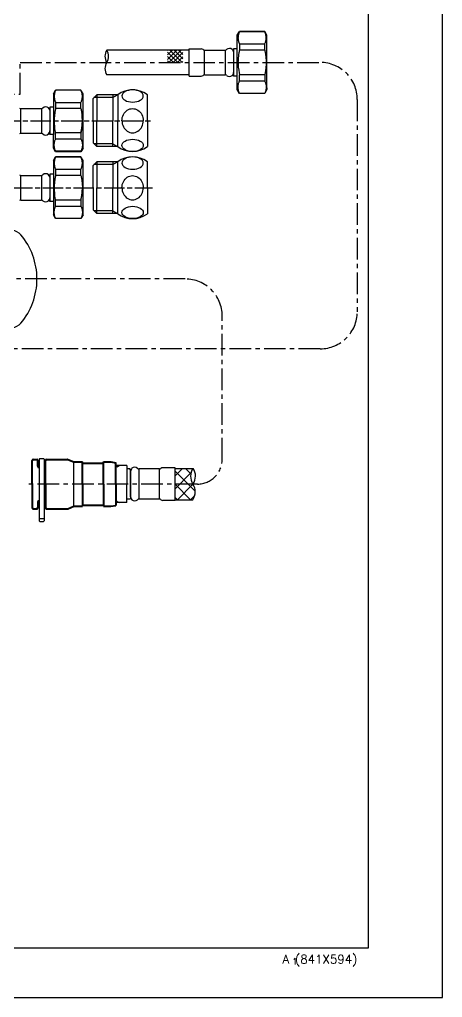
# Model space of a CAD drawing. Extents: x 26988 to 27829, y -7342 to -6748.
# Drawn here: x 27658.3 to 27829.4, y -7342.2 to -6946.5 of the extents above; entities that cross this region are included whole.
import ezdxf

# ---------------------------------------------------------------- set-up
doc = ezdxf.new("R2010")
doc.units = 0
doc.header["$LTSCALE"] = 7
doc.header["$MEASUREMENT"] = 0
doc.linetypes.add('CENTER', pattern=[2, 1.25, -0.25, 0.25, -0.25])
doc.linetypes.add('CHAIN', pattern=[0.3543, 0.2362, -0.0295, 0.0591, -0.0295])
doc.layers.get('0').update_dxf_attribs({"color": 2, "linetype": 'CONTINUOUS'})
for name, color, linetype in [('CL', 1, 'CENTER'), ('D', 2, 'CONTINUOUS'), ('DWG', 7, 'CONTINUOUS'), ('HT', 3, 'CONTINUOUS'), ('TXT', 4, 'CONTINUOUS')]:
    doc.layers.add(name, color=color, linetype=linetype)
doc.styles.add('GHS', font='romans', dxfattribs={"bigfont": 'ghs'})

# ---------------------------------------------------------------- blocks, each defined once
blk = doc.blocks.new('BORDER')
for p, q in [((1, 0), (1, 1)), ((0, 0), (1, 0))]:
    blk.add_line(p, q)
blk = doc.blocks.new('A$C202E245C')
at = {"layer": 'DWG'}
for p, q in [((-6.11, 13.31), (-9.61, 13.31)), ((-9.61, -7.69), (-9.61, 13.31)), ((-6.93, -7.69), (-6.93, 13.31)), ((-6.11, 13.31), (2.98, 13.31)), ((-4.5, 6.31), (-0.2, 6.31)), ((-4.5, 6.31), (-4.5, -0.69)), ((-2.32, 6.31), (-2.32, -0.69)), ((-0.5, 6.31), (-0.5, -0.69)), ((-0.2, 6.31), (-0.2, -0.69)), ((5.08, 6.31), (14.37, 6.31)), ((-4.5, -0.69), (-0.2, -0.69)), ((5.09, -0.69), (14.37, -0.69)), ((-6.11, -7.69), (-9.61, -7.69)), ((-6.11, -7.69), (2.98, -7.69))]:
    blk.add_line(p, q, dxfattribs=at)
for centre, radius, start, end in [((-6.11, 7.05), 27.77, 90, 130.1295), ((-6.11, 7.05), 27.77, 49.8705, 90), ((-20.78, 24.45), 5, 130.1295, 175.6221), ((8.56, 24.45), 5, 4.3779, 49.8705), ((261.89, 2.81), 288.5, 175.6221, 184.3779), ((-274.11, 2.81), 288.5, 355.6221, 4.3779), ((2.98, 11.81), 1.5, 8.9805, 90), ((-53.99, 2.81), 59.18, 351.0275, 8.9805), ((2.98, -6.19), 1.5, 270, 351.0275), ((-20.78, -18.83), 5, 184.3779, 229.8705), ((8.56, -18.83), 5, 310.1295, 355.6221), ((-6.11, -1.42), 27.77, 229.8705, 270), ((-6.11, -1.42), 27.77, 270, 310.1295)]:
    blk.add_arc(centre, radius, start, end, dxfattribs=at)

msp = doc.modelspace()

# ---------------------------------------------------------------- hatches: boundary and pattern name
at = {"layer": 'HT', "ltscale": 0.6}
h = msp.add_hatch(dxfattribs=at)
h.set_pattern_fill('ANSI37', color=256, scale=10, angle=90)
h.set_pattern_definition([(135, (23661.7191, -27188.7849), (-0.88388348, -0.88388348), []), (225, (23661.7191, -27188.7849), (0.88388348, -0.88388348), [])])
h.paths.add_polyline_path([(27718.15, -6963.85), (27718.15, -6958.85), (27724.41, -6958.85), (27724.41, -6963.85)])

# ---------------------------------------------------------------- linework, layer by layer
msp.add_line((27680.24, -7143.47), (27680.24, -7125.47))
at = {"layer": 'CL'}
for p, q in [((27658.62, -6976.75), (27658.62, -6963.85)), ((27658.62, -6963.85), (27779.96, -6963.85)), ((27367.47, -6976.75), (27658.62, -6976.75)), ((27794.96, -6978.85), (27794.96, -7064.72)), ((27779.96, -7079.72), (27588.82, -7079.72)), ((27730.3, -7134.47), (27661.44, -7134.47))]:
    msp.add_line(p, q, dxfattribs=at)
at = {"layer": 'CL', "linetype": 'CHAIN', "ltscale": 5}
for p, q in [((27588.28, -6987.41), (27712.03, -6987.41)), ((27593.28, -7014.56), (27712.03, -7014.56))]:
    msp.add_line(p, q, dxfattribs=at)
at = {"layer": 'CL', "linetype": 'CENTER'}
for p, q in [((27725.3, -7051.48), (27517.01, -7051.48)), ((27740.3, -7124.47), (27740.3, -7066.48))]:
    msp.add_line(p, q, dxfattribs=at)
at = {"layer": 'CL'}
for centre, start, end in [((27779.96, -6978.85), 0, 90), ((27779.96, -7064.72), 270, 0)]:
    msp.add_arc(centre, 15, start, end, dxfattribs=at)
at = {"layer": 'CL', "linetype": 'CENTER'}
for centre, radius, start, end in [((27725.3, -7066.48), 15, 0, 90), ((27730.3, -7124.47), 10, 270, 0)]:
    msp.add_arc(centre, radius, start, end, dxfattribs=at)
at = {"layer": 'D'}
for p, q in [((27733.17, -6968.85), (27733.17, -6958.85)), ((27741.53, -6958.85), (27741.53, -6968.85)), ((27696.03, -6978.06), (27688.4, -6978.06)), ((27696.03, -6978.06), (27697.98, -6976.93)), ((27658.8, -6992.51), (27658.8, -6982.51)), ((27667.16, -6982.51), (27667.16, -6992.51)), ((27696.03, -6996.76), (27688.4, -6996.76)), ((27696.03, -6996.76), (27697.98, -6997.89)), ((27696.03, -7005.21), (27697.98, -7004.08)), ((27696.03, -7005.21), (27688.4, -7005.21)), ((27658.8, -7019.56), (27658.8, -7009.56)), ((27667.16, -7009.56), (27667.16, -7019.56)), ((27696.03, -7023.91), (27688.4, -7023.91)), ((27696.03, -7023.91), (27697.98, -7025.04)), ((27697.74, -7127.47), (27697.24, -7127.47)), ((27706.61, -7128.37), (27706.61, -7140.57)), ((27714.96, -7140.57), (27714.96, -7128.37)), ((27697.74, -7141.47), (27697.24, -7141.47))]:
    msp.add_line(p, q, dxfattribs=at)
at = {"layer": 'D', "ltscale": 0.6}
for p, q in [((27697.74, -7127.47), (27698.61, -7126.97)), ((27697.74, -7141.47), (27698.61, -7141.97))]:
    msp.add_line(p, q, dxfattribs=at)
at = {"layer": 'D'}
for centre, start, end in [((27697.45, -6961.35), 146.975, 213.025), ((27689.76, -6961.35), 326.975, 33.025), ((27697.45, -6966.35), 146.975, 213.025)]:
    msp.add_arc(centre, 4.59, start, end, dxfattribs=at)
at = {"layer": 'DWG'}
for p, q in [((27746.4, -6952.85), (27747.26, -6951.35)), ((27746.4, -6974.85), (27746.4, -6952.85)), ((27757.53, -6951.35), (27747.26, -6951.35)), ((27757.52, -6951.44), (27747.27, -6951.44)), ((27758.4, -6952.86), (27757.53, -6951.35)), ((27758.4, -6961.12), (27758.4, -6952.86)), ((27747.28, -6956.38), (27757.5, -6956.38)), ((27726.9, -6958.85), (27693.6, -6958.85)), ((27726.9, -6969.35), (27726.9, -6958.35)), ((27726.9, -6958.35), (27731.81, -6958.35)), ((27732.68, -6958.68), (27732.61, -6958.63)), ((27733.17, -6958.85), (27741.53, -6958.85)), ((27744.9, -6958.35), (27744.9, -6969.16)), ((27746.4, -6958.35), (27744.9, -6958.35)), ((27757.49, -6958.87), (27747.28, -6958.87)), ((27758.4, -6974.15), (27758.4, -6961.12)), ((27726.9, -6968.85), (27693.6, -6968.85)), ((27733.17, -6968.85), (27741.53, -6968.85)), ((27757.49, -6968.84), (27747.28, -6968.84)), ((27726.9, -6969.35), (27731.81, -6969.35)), ((27732.68, -6969.02), (27732.61, -6969.07)), ((27744.9, -6969.35), (27744.9, -6969.16)), ((27746.4, -6969.35), (27744.9, -6969.35)), ((27747.28, -6971.32), (27757.5, -6971.32)), ((27672.03, -6976.51), (27672.89, -6975.01)), ((27672.03, -6976.51), (27672.03, -6993.01)), ((27683.16, -6975.01), (27672.89, -6975.01)), ((27683.15, -6975.09), (27672.9, -6975.09)), ((27684.03, -6976.51), (27683.16, -6975.01)), ((27684.03, -6984.77), (27684.03, -6976.51)), ((27747.26, -6976.35), (27746.4, -6974.85)), ((27746.4, -6974.85), (27746.4, -6974.85)), ((27757.53, -6976.35), (27747.26, -6976.35)), ((27747.26, -6976.35), (27747.26, -6976.35)), ((27758.4, -6974.86), (27757.53, -6976.35)), ((27758.4, -6974.15), (27758.4, -6974.86)), ((27672.91, -6980.04), (27683.13, -6980.04)), ((27688.03, -6978.43), (27689.53, -6976.93)), ((27688.03, -6987.41), (27688.03, -6978.43)), ((27698.03, -6976.93), (27689.53, -6976.93)), ((27689.53, -6976.93), (27689.53, -6987.41)), ((27696.03, -6976.93), (27696.03, -6987.41)), ((27698.03, -6976.93), (27698.03, -6987.41)), ((27710.03, -6987.41), (27710.03, -6976.91)), ((27658.8, -6982.51), (27667.16, -6982.51)), ((27670.53, -6982.01), (27670.53, -6992.81)), ((27672.03, -6982.01), (27670.53, -6982.01)), ((27683.12, -6982.52), (27672.91, -6982.52)), ((27684.03, -6998.51), (27684.03, -6984.77)), ((27688.03, -6987.41), (27688.03, -6996.39)), ((27689.53, -6997.89), (27689.53, -6987.41)), ((27696.03, -6997.89), (27696.03, -6987.41)), ((27698.03, -6997.89), (27698.03, -6987.41)), ((27710.03, -6987.41), (27710.03, -6997.91)), ((27658.8, -6992.51), (27667.16, -6992.51)), ((27683.12, -6992.3), (27672.91, -6992.3)), ((27670.53, -6993.01), (27670.53, -6992.81)), ((27672.03, -6993.01), (27670.53, -6993.01)), ((27672.03, -6993.26), (27672.03, -6993.01)), ((27672.03, -6998.51), (27672.03, -6993.26)), ((27672.91, -6994.78), (27683.13, -6994.78)), ((27688.03, -6996.39), (27689.53, -6997.89)), ((27672.89, -7000.01), (27672.03, -6998.51)), ((27672.03, -6998.51), (27672.03, -6998.51)), ((27683.16, -7000.01), (27672.89, -7000.01)), ((27672.89, -7000.01), (27672.89, -7000.01)), ((27683.15, -6999.73), (27672.9, -6999.73)), ((27684.03, -6998.51), (27683.16, -7000.01)), ((27698.03, -6997.89), (27689.53, -6997.89)), ((27672.03, -7003.56), (27672.89, -7002.06)), ((27672.03, -7003.56), (27672.03, -7025.56)), ((27683.16, -7002.06), (27672.89, -7002.06)), ((27683.15, -7002.14), (27672.9, -7002.14)), ((27684.03, -7003.56), (27683.16, -7002.06)), ((27684.03, -7025.56), (27684.03, -7003.56)), ((27688.03, -7005.58), (27689.53, -7004.08)), ((27698.03, -7004.08), (27689.53, -7004.08)), ((27689.53, -7004.08), (27689.53, -7014.56)), ((27696.03, -7004.08), (27696.03, -7014.56)), ((27698.03, -7025.04), (27698.03, -7004.08)), ((27710.03, -7014.56), (27710.03, -7004.06)), ((27672.91, -7007.09), (27683.13, -7007.09)), ((27688.03, -7014.56), (27688.03, -7005.58)), ((27658.8, -7009.56), (27667.16, -7009.56)), ((27670.53, -7009.06), (27670.53, -7019.86)), ((27672.03, -7009.06), (27670.53, -7009.06)), ((27683.12, -7009.57), (27672.91, -7009.57)), ((27688.03, -7014.56), (27688.03, -7023.54)), ((27689.53, -7025.04), (27689.53, -7014.56)), ((27696.03, -7025.04), (27696.03, -7014.56)), ((27710.03, -7014.56), (27710.03, -7025.06)), ((27658.8, -7019.56), (27667.16, -7019.56)), ((27670.53, -7020.06), (27670.53, -7019.86)), ((27672.03, -7020.06), (27670.53, -7020.06)), ((27683.12, -7019.54), (27672.91, -7019.54)), ((27672.91, -7022.03), (27683.13, -7022.03)), ((27688.03, -7023.54), (27689.53, -7025.04)), ((27672.89, -7027.06), (27672.03, -7025.56)), ((27672.03, -7025.56), (27672.03, -7025.56)), ((27683.16, -7027.06), (27672.89, -7027.06)), ((27672.89, -7027.06), (27672.89, -7027.06)), ((27683.15, -7026.97), (27672.9, -7026.97)), ((27684.03, -7025.56), (27683.16, -7027.06)), ((27698.03, -7025.04), (27689.53, -7025.04)), ((27666.24, -7124.37), (27666.24, -7134.47)), ((27666.49, -7124.12), (27667.99, -7124.12)), ((27668.24, -7124.37), (27668.24, -7134.47)), ((27701.74, -7126.97), (27697.24, -7126.97)), ((27697.74, -7126.97), (27697.74, -7127.47)), ((27701.74, -7126.97), (27701.74, -7134.47)), ((27702.94, -7128.37), (27701.74, -7128.37)), ((27703.24, -7128.67), (27702.94, -7128.37)), ((27703.24, -7134.47), (27703.24, -7128.67)), ((27703.24, -7129.32), (27703.24, -7134.47)), ((27714.96, -7128.37), (27706.61, -7128.37)), ((27715.46, -7128.2), (27715.52, -7128.15)), ((27721.24, -7127.87), (27716.33, -7127.87)), ((27721.24, -7141.07), (27721.24, -7127.87)), ((27721.24, -7128.12), (27728.52, -7128.12)), ((27666.24, -7134.47), (27666.24, -7149.36)), ((27668.24, -7134.47), (27668.24, -7149.36)), ((27701.74, -7141.97), (27701.74, -7134.47)), ((27703.24, -7139.62), (27703.24, -7134.47)), ((27703.24, -7134.47), (27703.24, -7140.27)), ((27703.24, -7139.62), (27703.24, -7134.47)), ((27701.74, -7141.97), (27697.24, -7141.97)), ((27697.74, -7141.97), (27697.74, -7141.47)), ((27702.94, -7140.57), (27701.74, -7140.57)), ((27703.24, -7140.27), (27702.94, -7140.57)), ((27714.96, -7140.57), (27706.61, -7140.57)), ((27715.46, -7140.74), (27715.52, -7140.79)), ((27721.24, -7141.07), (27716.33, -7141.07)), ((27721.24, -7140.82), (27728.38, -7140.82)), ((27666.24, -7148.47), (27668.24, -7148.47)), ((27666.49, -7149.61), (27667.99, -7149.61))]:
    msp.add_line(p, q, dxfattribs=at)
at = {"layer": 'DWG', "lineweight": 40}
for p, q in [((27663.44, -7134.47), (27663.44, -7124.97)), ((27663.94, -7124.47), (27665.24, -7124.47)), ((27665.74, -7127.22), (27665.74, -7124.97)), ((27668.24, -7127.22), (27668.74, -7126.97)), ((27668.74, -7134.47), (27668.74, -7124.97)), ((27669.24, -7124.47), (27677.65, -7124.47)), ((27677.83, -7124.5), (27680.24, -7125.47)), ((27680.24, -7125.47), (27683.74, -7125.47)), ((27683.74, -7134.47), (27683.74, -7125.47)), ((27683.74, -7125.97), (27692.24, -7125.97)), ((27692.24, -7125.47), (27695.24, -7125.47)), ((27692.24, -7134.47), (27692.24, -7125.47)), ((27695.24, -7125.47), (27697.24, -7125.82)), ((27697.24, -7134.47), (27697.24, -7125.82)), ((27663.44, -7134.47), (27663.44, -7143.97)), ((27668.74, -7134.47), (27668.74, -7143.97)), ((27683.74, -7134.47), (27683.74, -7143.47)), ((27692.24, -7134.47), (27692.24, -7143.47)), ((27697.24, -7134.47), (27697.24, -7143.12)), ((27665.74, -7141.72), (27665.74, -7143.97)), ((27668.24, -7141.72), (27668.74, -7141.97)), ((27683.74, -7142.97), (27692.24, -7142.97)), ((27663.94, -7144.47), (27665.24, -7144.47)), ((27669.24, -7144.47), (27677.65, -7144.47)), ((27677.83, -7144.43), (27680.24, -7143.47)), ((27680.24, -7143.47), (27683.74, -7143.47)), ((27692.24, -7143.47), (27695.24, -7143.47)), ((27695.24, -7143.47), (27697.24, -7143.12))]:
    msp.add_line(p, q, dxfattribs=at)
at = {"layer": 'DWG', "flags": 128}
for points in [[(27747.27, -6951.44), (27747.17, -6951.66), (27747.08, -6951.88), (27747, -6952.09), (27746.94, -6952.3), (27746.88, -6952.51), (27746.82, -6952.71), (27746.78, -6952.91), (27746.75, -6953.12), (27746.72, -6953.31), (27746.7, -6953.51), (27746.69, -6953.71), (27746.68, -6953.91), (27746.69, -6954.1), (27746.7, -6954.3), (27746.72, -6954.5), (27746.75, -6954.7), (27746.79, -6954.9), (27746.83, -6955.1), (27746.88, -6955.31), (27746.94, -6955.52), (27747.01, -6955.73), (27747.09, -6955.94), (27747.18, -6956.16), (27747.28, -6956.38)], [(27747.26, -6951.35), (27747.26, -6951.35), (27747.26, -6951.35), (27747.26, -6951.35), (27747.26, -6951.35), (27747.26, -6951.36), (27747.26, -6951.36), (27747.26, -6951.36), (27747.26, -6951.36), (27747.26, -6951.36), (27747.26, -6951.37), (27747.26, -6951.37), (27747.26, -6951.37), (27747.26, -6951.38), (27747.26, -6951.38), (27747.26, -6951.38), (27747.26, -6951.39), (27747.26, -6951.39), (27747.26, -6951.4), (27747.27, -6951.41), (27747.27, -6951.41), (27747.27, -6951.42), (27747.27, -6951.42), (27747.27, -6951.43), (27747.27, -6951.44)], [(27757.5, -6956.38), (27757.59, -6956.16), (27757.68, -6955.94), (27757.76, -6955.73), (27757.83, -6955.52), (27757.9, -6955.31), (27757.95, -6955.1), (27757.99, -6954.9), (27758.03, -6954.7), (27758.06, -6954.5), (27758.08, -6954.3), (27758.09, -6954.1), (27758.1, -6953.91), (27758.09, -6953.71), (27758.08, -6953.51), (27758.06, -6953.31), (27758.04, -6953.11), (27758, -6952.91), (27757.96, -6952.71), (27757.91, -6952.51), (27757.85, -6952.3), (27757.78, -6952.09), (27757.71, -6951.88), (27757.62, -6951.66), (27757.52, -6951.44)], [(27757.52, -6951.44), (27757.52, -6951.43), (27757.52, -6951.42), (27757.52, -6951.42), (27757.52, -6951.41), (27757.52, -6951.4), (27757.52, -6951.4), (27757.52, -6951.39), (27757.53, -6951.39), (27757.53, -6951.38), (27757.53, -6951.38), (27757.53, -6951.38), (27757.53, -6951.37), (27757.53, -6951.37), (27757.53, -6951.37), (27757.53, -6951.36), (27757.53, -6951.36), (27757.53, -6951.36), (27757.53, -6951.36), (27757.53, -6951.36), (27757.53, -6951.35), (27757.53, -6951.35), (27757.53, -6951.35), (27757.53, -6951.35), (27757.53, -6951.35)], [(27747.28, -6956.38), (27747.28, -6956.48), (27747.28, -6956.57), (27747.28, -6956.67), (27747.28, -6956.77), (27747.28, -6956.87), (27747.28, -6956.97), (27747.28, -6957.07), (27747.28, -6957.17), (27747.28, -6957.27), (27747.28, -6957.37), (27747.28, -6957.47), (27747.28, -6957.58), (27747.28, -6957.68), (27747.28, -6957.79), (27747.28, -6957.89), (27747.28, -6958), (27747.28, -6958.1), (27747.28, -6958.21), (27747.28, -6958.32), (27747.28, -6958.43), (27747.28, -6958.54), (27747.28, -6958.65), (27747.28, -6958.76), (27747.28, -6958.87)], [(27757.49, -6958.87), (27757.49, -6958.76), (27757.49, -6958.65), (27757.49, -6958.54), (27757.49, -6958.43), (27757.49, -6958.32), (27757.49, -6958.21), (27757.49, -6958.1), (27757.49, -6958), (27757.49, -6957.89), (27757.49, -6957.79), (27757.49, -6957.68), (27757.49, -6957.58), (27757.49, -6957.47), (27757.49, -6957.37), (27757.49, -6957.27), (27757.49, -6957.17), (27757.49, -6957.07), (27757.49, -6956.97), (27757.5, -6956.87), (27757.5, -6956.77), (27757.5, -6956.67), (27757.5, -6956.57), (27757.5, -6956.48), (27757.5, -6956.38)], [(27747.28, -6958.87), (27747.2, -6959.22), (27747.13, -6959.56), (27747.07, -6959.9), (27747.01, -6960.23), (27746.95, -6960.56), (27746.9, -6960.89), (27746.86, -6961.21), (27746.82, -6961.53), (27746.78, -6961.85), (27746.76, -6962.16), (27746.73, -6962.47), (27746.71, -6962.78), (27746.7, -6963.09), (27746.69, -6963.4), (27746.68, -6963.71), (27746.69, -6964.02), (27746.69, -6964.33), (27746.7, -6964.64), (27746.71, -6964.95), (27746.73, -6965.26), (27746.76, -6965.58), (27746.79, -6965.89), (27746.82, -6966.21), (27747.28, -6968.84)], [(27757.49, -6958.87), (27757.57, -6959.22), (27757.64, -6959.56), (27757.71, -6959.9), (27757.77, -6960.24), (27757.82, -6960.56), (27757.87, -6960.89), (27757.91, -6961.21), (27757.95, -6961.53), (27757.99, -6961.85), (27758.01, -6962.16), (27758.04, -6962.48), (27758.06, -6962.79), (27758.07, -6963.1), (27758.08, -6963.41), (27758.08, -6963.72), (27758.08, -6964.03), (27758.08, -6964.34), (27758.07, -6964.65), (27758.05, -6964.96), (27758.03, -6965.27), (27758.01, -6965.58), (27757.98, -6965.9), (27757.94, -6966.21), (27757.49, -6968.84)], [(27747.28, -6971.32), (27747.28, -6971.23), (27747.28, -6971.13), (27747.28, -6971.04), (27747.28, -6970.94), (27747.28, -6970.84), (27747.28, -6970.74), (27747.28, -6970.64), (27747.28, -6970.54), (27747.28, -6970.44), (27747.28, -6970.34), (27747.28, -6970.23), (27747.28, -6970.13), (27747.28, -6970.03), (27747.28, -6969.92), (27747.28, -6969.82), (27747.28, -6969.71), (27747.28, -6969.6), (27747.28, -6969.49), (27747.28, -6969.39), (27747.28, -6969.28), (27747.28, -6969.17), (27747.28, -6969.06), (27747.28, -6968.95), (27747.28, -6968.84)], [(27757.49, -6968.84), (27757.49, -6968.95), (27757.49, -6969.06), (27757.49, -6969.17), (27757.49, -6969.28), (27757.49, -6969.39), (27757.49, -6969.49), (27757.49, -6969.6), (27757.49, -6969.71), (27757.49, -6969.81), (27757.49, -6969.92), (27757.49, -6970.03), (27757.49, -6970.13), (27757.49, -6970.23), (27757.49, -6970.34), (27757.49, -6970.44), (27757.49, -6970.54), (27757.49, -6970.64), (27757.49, -6970.74), (27757.5, -6970.84), (27757.5, -6970.94), (27757.5, -6971.04), (27757.5, -6971.13), (27757.5, -6971.23), (27757.5, -6971.32)], [(27747.27, -6976.27), (27747.17, -6976.05), (27747.08, -6975.83), (27747, -6975.62), (27746.94, -6975.41), (27746.88, -6975.2), (27746.82, -6974.99), (27746.78, -6974.79), (27746.75, -6974.59), (27746.72, -6974.39), (27746.7, -6974.19), (27746.69, -6974), (27746.68, -6973.8), (27746.69, -6973.6), (27746.7, -6973.4), (27746.72, -6973.2), (27746.75, -6973.01), (27746.79, -6972.8), (27746.83, -6972.6), (27746.88, -6972.4), (27746.94, -6972.19), (27747.01, -6971.98), (27747.09, -6971.76), (27747.18, -6971.55), (27747.28, -6971.32)], [(27757.5, -6971.32), (27757.59, -6971.55), (27757.68, -6971.77), (27757.76, -6971.98), (27757.83, -6972.19), (27757.9, -6972.4), (27757.95, -6972.6), (27757.99, -6972.81), (27758.03, -6973.01), (27758.06, -6973.21), (27758.08, -6973.4), (27758.09, -6973.6), (27758.1, -6973.8), (27758.09, -6974), (27758.08, -6974.19), (27758.06, -6974.39), (27758.04, -6974.59), (27758, -6974.79), (27757.96, -6975), (27757.91, -6975.2), (27757.85, -6975.41), (27757.78, -6975.62), (27757.71, -6975.83), (27757.62, -6976.05), (27757.52, -6976.27)], [(27672.9, -6975.09), (27672.8, -6975.31), (27672.71, -6975.53), (27672.64, -6975.75), (27672.57, -6975.96), (27672.51, -6976.16), (27672.45, -6976.37), (27672.41, -6976.57), (27672.38, -6976.77), (27672.35, -6976.97), (27672.33, -6977.17), (27672.32, -6977.37), (27672.32, -6977.56), (27672.32, -6977.76), (27672.33, -6977.96), (27672.35, -6978.16), (27672.38, -6978.36), (27672.42, -6978.56), (27672.46, -6978.76), (27672.51, -6978.96), (27672.57, -6979.17), (27672.64, -6979.38), (27672.72, -6979.6), (27672.81, -6979.81), (27672.91, -6980.04)], [(27672.89, -6975.01), (27672.89, -6975.01), (27672.89, -6975.01), (27672.89, -6975.01), (27672.89, -6975.01), (27672.89, -6975.01), (27672.89, -6975.01), (27672.89, -6975.01), (27672.89, -6975.02), (27672.9, -6975.02), (27672.9, -6975.02), (27672.9, -6975.02), (27672.9, -6975.03), (27672.9, -6975.03), (27672.9, -6975.04), (27672.9, -6975.04), (27672.9, -6975.04), (27672.9, -6975.05), (27672.9, -6975.05), (27672.9, -6975.06), (27672.9, -6975.07), (27672.9, -6975.07), (27672.9, -6975.08), (27672.9, -6975.09), (27672.9, -6975.09)], [(27683.13, -6980.04), (27683.23, -6979.81), (27683.31, -6979.6), (27683.39, -6979.38), (27683.46, -6979.17), (27683.53, -6978.96), (27683.58, -6978.76), (27683.62, -6978.55), (27683.66, -6978.35), (27683.69, -6978.15), (27683.71, -6977.96), (27683.72, -6977.76), (27683.73, -6977.56), (27683.72, -6977.36), (27683.71, -6977.17), (27683.7, -6976.97), (27683.67, -6976.77), (27683.63, -6976.57), (27683.59, -6976.37), (27683.54, -6976.16), (27683.48, -6975.95), (27683.41, -6975.74), (27683.34, -6975.53), (27683.25, -6975.31), (27683.15, -6975.09)], [(27683.15, -6975.09), (27683.15, -6975.09), (27683.15, -6975.08), (27683.16, -6975.07), (27683.16, -6975.07), (27683.16, -6975.06), (27683.16, -6975.05), (27683.16, -6975.05), (27683.16, -6975.04), (27683.16, -6975.04), (27683.16, -6975.03), (27683.16, -6975.03), (27683.16, -6975.03), (27683.16, -6975.02), (27683.16, -6975.02), (27683.16, -6975.02), (27683.16, -6975.02), (27683.16, -6975.01), (27683.16, -6975.01), (27683.16, -6975.01), (27683.16, -6975.01), (27683.16, -6975.01), (27683.16, -6975.01), (27683.16, -6975.01), (27683.16, -6975.01)], [(27757.53, -6976.35), (27757.53, -6976.35), (27757.53, -6976.35), (27757.53, -6976.35), (27757.53, -6976.35), (27757.53, -6976.35), (27757.53, -6976.35), (27757.53, -6976.35), (27757.53, -6976.35), (27757.53, -6976.35), (27757.53, -6976.35), (27757.53, -6976.35), (27757.53, -6976.35), (27757.53, -6976.35), (27757.53, -6976.35), (27757.53, -6976.35), (27757.53, -6976.35), (27757.53, -6976.35), (27757.53, -6976.35), (27757.53, -6976.35), (27757.53, -6976.35), (27757.53, -6976.35), (27757.53, -6976.35), (27757.53, -6976.35), (27757.53, -6976.35)], [(27672.91, -6980.04), (27672.91, -6980.13), (27672.91, -6980.23), (27672.91, -6980.32), (27672.91, -6980.42), (27672.91, -6980.52), (27672.91, -6980.62), (27672.91, -6980.72), (27672.91, -6980.82), (27672.91, -6980.92), (27672.91, -6981.02), (27672.91, -6981.13), (27672.91, -6981.23), (27672.91, -6981.34), (27672.91, -6981.44), (27672.91, -6981.55), (27672.91, -6981.65), (27672.91, -6981.76), (27672.91, -6981.87), (27672.91, -6981.97), (27672.91, -6982.08), (27672.91, -6982.19), (27672.91, -6982.3), (27672.91, -6982.41), (27672.91, -6982.52)], [(27683.12, -6982.52), (27683.12, -6982.41), (27683.12, -6982.3), (27683.12, -6982.19), (27683.12, -6982.08), (27683.12, -6981.97), (27683.12, -6981.87), (27683.12, -6981.76), (27683.12, -6981.65), (27683.12, -6981.55), (27683.12, -6981.44), (27683.12, -6981.34), (27683.12, -6981.23), (27683.12, -6981.13), (27683.13, -6981.02), (27683.13, -6980.92), (27683.13, -6980.82), (27683.13, -6980.72), (27683.13, -6980.62), (27683.13, -6980.52), (27683.13, -6980.42), (27683.13, -6980.32), (27683.13, -6980.23), (27683.13, -6980.13), (27683.13, -6980.04)], [(27672.91, -6982.52), (27672.83, -6982.87), (27672.76, -6983.21), (27672.7, -6983.55), (27672.64, -6983.89), (27672.58, -6984.22), (27672.53, -6984.54), (27672.49, -6984.86), (27672.45, -6985.18), (27672.42, -6985.5), (27672.39, -6985.81), (27672.36, -6986.13), (27672.34, -6986.44), (27672.33, -6986.75), (27672.32, -6987.06), (27672.32, -6987.37), (27672.32, -6987.68), (27672.32, -6987.99), (27672.33, -6988.3), (27672.35, -6988.61), (27672.37, -6988.92), (27672.39, -6989.23), (27672.42, -6989.55), (27672.45, -6989.86), (27672.49, -6990.18)], [(27683.12, -6992.3), (27683.2, -6991.95), (27683.27, -6991.61), (27683.34, -6991.27), (27683.4, -6990.93), (27683.45, -6990.6), (27683.5, -6990.28), (27683.55, -6989.96), (27683.59, -6989.64), (27683.62, -6989.32), (27683.65, -6989), (27683.67, -6988.69), (27683.69, -6988.38), (27683.71, -6988.07), (27683.71, -6987.76), (27683.72, -6987.45), (27683.72, -6987.14), (27683.71, -6986.83), (27683.7, -6986.52), (27683.69, -6986.21), (27683.67, -6985.9), (27683.65, -6985.59), (27683.62, -6985.27), (27683.58, -6984.96), (27683.54, -6984.64)], [(27672.91, -6994.78), (27672.91, -6994.69), (27672.91, -6994.59), (27672.91, -6994.49), (27672.91, -6994.4), (27672.91, -6994.3), (27672.91, -6994.2), (27672.91, -6994.1), (27672.91, -6994), (27672.91, -6993.9), (27672.91, -6993.79), (27672.91, -6993.69), (27672.91, -6993.59), (27672.91, -6993.48), (27672.91, -6993.38), (27672.91, -6993.27), (27672.91, -6993.17), (27672.91, -6993.06), (27672.91, -6992.95), (27672.91, -6992.84), (27672.91, -6992.74), (27672.91, -6992.63), (27672.91, -6992.52), (27672.91, -6992.41), (27672.91, -6992.3)], [(27683.54, -6990.01), (27683.53, -6990.11), (27683.51, -6990.2), (27683.5, -6990.29), (27683.49, -6990.38), (27683.47, -6990.47), (27683.46, -6990.57), (27683.44, -6990.66), (27683.43, -6990.75), (27683.41, -6990.85), (27683.4, -6990.94), (27683.38, -6991.04), (27683.36, -6991.13), (27683.35, -6991.23), (27683.33, -6991.32), (27683.31, -6991.42), (27683.29, -6991.51), (27683.27, -6991.61), (27683.25, -6991.71), (27683.23, -6991.8), (27683.21, -6991.9), (27683.19, -6992), (27683.17, -6992.1), (27683.15, -6992.2), (27683.12, -6992.3)], [(27683.12, -6992.3), (27683.12, -6992.41), (27683.12, -6992.52), (27683.12, -6992.63), (27683.12, -6992.74), (27683.12, -6992.84), (27683.12, -6992.95), (27683.12, -6993.06), (27683.12, -6993.17), (27683.12, -6993.27), (27683.12, -6993.38), (27683.12, -6993.48), (27683.12, -6993.59), (27683.12, -6993.69), (27683.13, -6993.79), (27683.13, -6993.9), (27683.13, -6994), (27683.13, -6994.1), (27683.13, -6994.2), (27683.13, -6994.3), (27683.13, -6994.4), (27683.13, -6994.49), (27683.13, -6994.59), (27683.13, -6994.69), (27683.13, -6994.78)], [(27672.9, -6999.73), (27672.8, -6999.5), (27672.71, -6999.29), (27672.64, -6999.07), (27672.57, -6998.86), (27672.51, -6998.66), (27672.45, -6998.45), (27672.41, -6998.25), (27672.38, -6998.05), (27672.35, -6997.85), (27672.33, -6997.65), (27672.32, -6997.45), (27672.32, -6997.26), (27672.32, -6997.06), (27672.33, -6996.86), (27672.35, -6996.66), (27672.38, -6996.46), (27672.42, -6996.26), (27672.46, -6996.06), (27672.51, -6995.85), (27672.57, -6995.65), (27672.64, -6995.44), (27672.72, -6995.22), (27672.81, -6995), (27672.91, -6994.78)], [(27683.13, -6994.78), (27683.23, -6995.01), (27683.31, -6995.22), (27683.39, -6995.44), (27683.46, -6995.65), (27683.53, -6995.86), (27683.58, -6996.06), (27683.62, -6996.26), (27683.66, -6996.46), (27683.69, -6996.66), (27683.71, -6996.86), (27683.72, -6997.06), (27683.73, -6997.26), (27683.72, -6997.46), (27683.71, -6997.65), (27683.7, -6997.85), (27683.67, -6998.05), (27683.63, -6998.25), (27683.59, -6998.45), (27683.54, -6998.66), (27683.48, -6998.86), (27683.41, -6999.07), (27683.34, -6999.29), (27683.25, -6999.5), (27683.15, -6999.73)], [(27672.89, -6999.81), (27672.89, -6999.81), (27672.89, -6999.81), (27672.89, -6999.81), (27672.89, -6999.81), (27672.89, -6999.81), (27672.89, -6999.81), (27672.89, -6999.8), (27672.89, -6999.8), (27672.9, -6999.8), (27672.9, -6999.8), (27672.9, -6999.79), (27672.9, -6999.79), (27672.9, -6999.79), (27672.9, -6999.78), (27672.9, -6999.78), (27672.9, -6999.77), (27672.9, -6999.77), (27672.9, -6999.76), (27672.9, -6999.76), (27672.9, -6999.75), (27672.9, -6999.75), (27672.9, -6999.74), (27672.9, -6999.73), (27672.9, -6999.73)], [(27683.15, -6999.73), (27683.15, -6999.73), (27683.15, -6999.74), (27683.16, -6999.75), (27683.16, -6999.75), (27683.16, -6999.76), (27683.16, -6999.76), (27683.16, -6999.77), (27683.16, -6999.78), (27683.16, -6999.78), (27683.16, -6999.78), (27683.16, -6999.79), (27683.16, -6999.79), (27683.16, -6999.8), (27683.16, -6999.8), (27683.16, -6999.8), (27683.16, -6999.8), (27683.16, -6999.81), (27683.16, -6999.81), (27683.16, -6999.81), (27683.16, -6999.81), (27683.16, -6999.81), (27683.16, -6999.81), (27683.16, -6999.81), (27683.16, -6999.81)], [(27683.16, -7000.01), (27683.16, -7000.01), (27683.16, -7000.01), (27683.16, -7000.01), (27683.16, -7000.01), (27683.16, -7000.01), (27683.16, -7000.01), (27683.16, -7000.01), (27683.16, -7000.01), (27683.16, -7000.01), (27683.16, -7000.01), (27683.16, -7000.01), (27683.16, -7000.01), (27683.16, -7000.01), (27683.16, -7000.01), (27683.16, -7000.01), (27683.16, -7000.01), (27683.16, -7000.01), (27683.16, -7000.01), (27683.16, -7000.01), (27683.16, -7000.01), (27683.16, -7000.01), (27683.16, -7000.01), (27683.16, -7000.01), (27683.16, -7000.01)], [(27672.9, -7002.14), (27672.8, -7002.36), (27672.71, -7002.58), (27672.64, -7002.79), (27672.57, -7003), (27672.51, -7003.21), (27672.45, -7003.42), (27672.41, -7003.62), (27672.38, -7003.82), (27672.35, -7004.02), (27672.33, -7004.22), (27672.32, -7004.42), (27672.32, -7004.61), (27672.32, -7004.81), (27672.33, -7005.01), (27672.35, -7005.21), (27672.38, -7005.41), (27672.42, -7005.61), (27672.46, -7005.81), (27672.51, -7006.01), (27672.57, -7006.22), (27672.64, -7006.43), (27672.72, -7006.65), (27672.81, -7006.86), (27672.91, -7007.09)], [(27672.89, -7002.06), (27672.89, -7002.06), (27672.89, -7002.06), (27672.89, -7002.06), (27672.89, -7002.06), (27672.89, -7002.06), (27672.89, -7002.06), (27672.89, -7002.06), (27672.89, -7002.07), (27672.9, -7002.07), (27672.9, -7002.07), (27672.9, -7002.07), (27672.9, -7002.08), (27672.9, -7002.08), (27672.9, -7002.09), (27672.9, -7002.09), (27672.9, -7002.09), (27672.9, -7002.1), (27672.9, -7002.1), (27672.9, -7002.11), (27672.9, -7002.12), (27672.9, -7002.12), (27672.9, -7002.13), (27672.9, -7002.14), (27672.9, -7002.14)], [(27683.13, -7007.09), (27683.23, -7006.86), (27683.31, -7006.65), (27683.39, -7006.43), (27683.46, -7006.22), (27683.53, -7006.01), (27683.58, -7005.81), (27683.62, -7005.6), (27683.66, -7005.4), (27683.69, -7005.2), (27683.71, -7005.01), (27683.72, -7004.81), (27683.73, -7004.61), (27683.72, -7004.41), (27683.71, -7004.22), (27683.7, -7004.02), (27683.67, -7003.82), (27683.63, -7003.62), (27683.59, -7003.42), (27683.54, -7003.21), (27683.48, -7003), (27683.41, -7002.79), (27683.34, -7002.58), (27683.25, -7002.36), (27683.15, -7002.14)], [(27683.15, -7002.14), (27683.15, -7002.14), (27683.15, -7002.13), (27683.16, -7002.12), (27683.16, -7002.12), (27683.16, -7002.11), (27683.16, -7002.1), (27683.16, -7002.1), (27683.16, -7002.09), (27683.16, -7002.09), (27683.16, -7002.08), (27683.16, -7002.08), (27683.16, -7002.08), (27683.16, -7002.07), (27683.16, -7002.07), (27683.16, -7002.07), (27683.16, -7002.07), (27683.16, -7002.06), (27683.16, -7002.06), (27683.16, -7002.06), (27683.16, -7002.06), (27683.16, -7002.06), (27683.16, -7002.06), (27683.16, -7002.06), (27683.16, -7002.06)], [(27672.91, -7007.09), (27672.91, -7007.18), (27672.91, -7007.28), (27672.91, -7007.37), (27672.91, -7007.47), (27672.91, -7007.57), (27672.91, -7007.67), (27672.91, -7007.77), (27672.91, -7007.87), (27672.91, -7007.97), (27672.91, -7008.07), (27672.91, -7008.18), (27672.91, -7008.28), (27672.91, -7008.38), (27672.91, -7008.49), (27672.91, -7008.6), (27672.91, -7008.7), (27672.91, -7008.81), (27672.91, -7008.92), (27672.91, -7009.02), (27672.91, -7009.13), (27672.91, -7009.24), (27672.91, -7009.35), (27672.91, -7009.46), (27672.91, -7009.57)], [(27683.12, -7009.57), (27683.12, -7009.46), (27683.12, -7009.35), (27683.12, -7009.24), (27683.12, -7009.13), (27683.12, -7009.02), (27683.12, -7008.92), (27683.12, -7008.81), (27683.12, -7008.7), (27683.12, -7008.6), (27683.12, -7008.49), (27683.12, -7008.39), (27683.12, -7008.28), (27683.12, -7008.18), (27683.13, -7008.07), (27683.13, -7007.97), (27683.13, -7007.87), (27683.13, -7007.77), (27683.13, -7007.67), (27683.13, -7007.57), (27683.13, -7007.47), (27683.13, -7007.37), (27683.13, -7007.28), (27683.13, -7007.18), (27683.13, -7007.09)], [(27672.91, -7009.57), (27672.83, -7009.92), (27672.76, -7010.26), (27672.7, -7010.6), (27672.64, -7010.94), (27672.58, -7011.26), (27672.53, -7011.59), (27672.49, -7011.91), (27672.45, -7012.23), (27672.42, -7012.55), (27672.39, -7012.86), (27672.36, -7013.18), (27672.34, -7013.49), (27672.33, -7013.8), (27672.32, -7014.11), (27672.32, -7014.42), (27672.32, -7014.73), (27672.32, -7015.04), (27672.33, -7015.34), (27672.35, -7015.66), (27672.37, -7015.97), (27672.39, -7016.28), (27672.42, -7016.6), (27672.45, -7016.91), (27672.49, -7017.23)], [(27683.12, -7009.57), (27683.2, -7009.92), (27683.27, -7010.26), (27683.34, -7010.6), (27683.4, -7010.94), (27683.45, -7011.26), (27683.5, -7011.59), (27683.55, -7011.91), (27683.59, -7012.23), (27683.62, -7012.55), (27683.65, -7012.86), (27683.67, -7013.18), (27683.69, -7013.49), (27683.71, -7013.8), (27683.71, -7014.11), (27683.72, -7014.42), (27683.72, -7014.73), (27683.71, -7015.04), (27683.7, -7015.34), (27683.69, -7015.66), (27683.67, -7015.97), (27683.65, -7016.28), (27683.62, -7016.6), (27683.58, -7016.91), (27683.54, -7017.23)], [(27672.91, -7022.03), (27672.91, -7021.93), (27672.91, -7021.84), (27672.91, -7021.74), (27672.91, -7021.64), (27672.91, -7021.54), (27672.91, -7021.45), (27672.91, -7021.35), (27672.91, -7021.24), (27672.91, -7021.14), (27672.91, -7021.04), (27672.91, -7020.94), (27672.91, -7020.83), (27672.91, -7020.73), (27672.91, -7020.63), (27672.91, -7020.52), (27672.91, -7020.41), (27672.91, -7020.31), (27672.91, -7020.2), (27672.91, -7020.09), (27672.91, -7019.98), (27672.91, -7019.87), (27672.91, -7019.76), (27672.91, -7019.65), (27672.91, -7019.54)], [(27683.12, -7019.54), (27683.12, -7019.65), (27683.12, -7019.76), (27683.12, -7019.87), (27683.12, -7019.98), (27683.12, -7020.09), (27683.12, -7020.2), (27683.12, -7020.31), (27683.12, -7020.41), (27683.12, -7020.52), (27683.12, -7020.63), (27683.12, -7020.73), (27683.12, -7020.83), (27683.12, -7020.94), (27683.13, -7021.04), (27683.13, -7021.14), (27683.13, -7021.24), (27683.13, -7021.35), (27683.13, -7021.45), (27683.13, -7021.54), (27683.13, -7021.64), (27683.13, -7021.74), (27683.13, -7021.84), (27683.13, -7021.93), (27683.13, -7022.03)], [(27672.9, -7026.97), (27672.8, -7026.75), (27672.71, -7026.53), (27672.64, -7026.32), (27672.57, -7026.11), (27672.51, -7025.9), (27672.45, -7025.7), (27672.41, -7025.5), (27672.38, -7025.3), (27672.35, -7025.1), (27672.33, -7024.9), (27672.32, -7024.7), (27672.32, -7024.5), (27672.32, -7024.31), (27672.33, -7024.11), (27672.35, -7023.91), (27672.38, -7023.71), (27672.42, -7023.51), (27672.46, -7023.31), (27672.51, -7023.1), (27672.57, -7022.89), (27672.64, -7022.68), (27672.72, -7022.47), (27672.81, -7022.25), (27672.91, -7022.03)], [(27683.13, -7022.03), (27683.23, -7022.25), (27683.31, -7022.47), (27683.39, -7022.68), (27683.46, -7022.89), (27683.53, -7023.1), (27683.58, -7023.31), (27683.62, -7023.51), (27683.66, -7023.71), (27683.69, -7023.91), (27683.71, -7024.11), (27683.72, -7024.31), (27683.73, -7024.5), (27683.72, -7024.7), (27683.71, -7024.9), (27683.7, -7025.1), (27683.67, -7025.3), (27683.63, -7025.5), (27683.59, -7025.7), (27683.54, -7025.9), (27683.48, -7026.11), (27683.41, -7026.32), (27683.34, -7026.53), (27683.25, -7026.75), (27683.15, -7026.97)], [(27672.89, -7027.06), (27672.89, -7027.06), (27672.89, -7027.06), (27672.89, -7027.06), (27672.89, -7027.06), (27672.89, -7027.05), (27672.89, -7027.05), (27672.89, -7027.05), (27672.89, -7027.05), (27672.9, -7027.05), (27672.9, -7027.04), (27672.9, -7027.04), (27672.9, -7027.04), (27672.9, -7027.03), (27672.9, -7027.03), (27672.9, -7027.03), (27672.9, -7027.02), (27672.9, -7027.02), (27672.9, -7027.01), (27672.9, -7027.01), (27672.9, -7027), (27672.9, -7026.99), (27672.9, -7026.99), (27672.9, -7026.98), (27672.9, -7026.97)], [(27683.15, -7026.97), (27683.15, -7026.98), (27683.15, -7026.99), (27683.16, -7026.99), (27683.16, -7027), (27683.16, -7027.01), (27683.16, -7027.01), (27683.16, -7027.02), (27683.16, -7027.02), (27683.16, -7027.03), (27683.16, -7027.03), (27683.16, -7027.03), (27683.16, -7027.04), (27683.16, -7027.04), (27683.16, -7027.05), (27683.16, -7027.05), (27683.16, -7027.05), (27683.16, -7027.05), (27683.16, -7027.05), (27683.16, -7027.06), (27683.16, -7027.06), (27683.16, -7027.06), (27683.16, -7027.06), (27683.16, -7027.06), (27683.16, -7027.06)], [(27683.16, -7027.06), (27683.16, -7027.06), (27683.16, -7027.06), (27683.16, -7027.06), (27683.16, -7027.06), (27683.16, -7027.06), (27683.16, -7027.06), (27683.16, -7027.06), (27683.16, -7027.06), (27683.16, -7027.06), (27683.16, -7027.06), (27683.16, -7027.06), (27683.16, -7027.06), (27683.16, -7027.06), (27683.16, -7027.06), (27683.16, -7027.06), (27683.16, -7027.06), (27683.16, -7027.06), (27683.16, -7027.06), (27683.16, -7027.06), (27683.16, -7027.06), (27683.16, -7027.06), (27683.16, -7027.06), (27683.16, -7027.06), (27683.16, -7027.06)]]:
    msp.add_lwpolyline(points, dxfattribs=at)
at = {"layer": 'DWG'}
for points in [[(27683.12, -6982.53), (27683.2, -6982.87), (27683.27, -6983.22), (27683.34, -6983.56), (27683.4, -6983.89), (27683.45, -6984.22), (27683.5, -6984.55), (27683.54, -6984.87), (27683.58, -6985.19), (27683.62, -6985.5), (27683.65, -6985.82), (27683.67, -6986.13), (27683.69, -6986.44), (27683.7, -6986.75), (27683.71, -6987.06), (27683.72, -6987.37), (27683.72, -6987.41)], [(27672.91, -6992.3), (27672.83, -6991.95), (27672.76, -6991.61), (27672.7, -6991.27), (27672.64, -6990.93), (27672.58, -6990.6), (27672.53, -6990.28), (27672.49, -6989.96), (27672.45, -6989.64), (27672.42, -6989.32), (27672.39, -6989), (27672.36, -6988.69), (27672.34, -6988.38), (27672.33, -6988.07), (27672.32, -6987.76), (27672.32, -6987.45), (27672.32, -6987.41)], [(27672.91, -7019.54), (27672.83, -7019.2), (27672.76, -7018.85), (27672.7, -7018.51), (27672.64, -7018.18), (27672.58, -7017.85), (27672.53, -7017.52), (27672.49, -7017.2), (27672.45, -7016.88), (27672.42, -7016.57), (27672.39, -7016.25), (27672.36, -7015.94), (27672.34, -7015.63), (27672.33, -7015.32), (27672.32, -7015.01), (27672.32, -7014.7), (27672.32, -7014.56)], [(27683.12, -7019.54), (27683.2, -7019.2), (27683.27, -7018.85), (27683.34, -7018.51), (27683.4, -7018.18), (27683.45, -7017.85), (27683.5, -7017.52), (27683.55, -7017.2), (27683.59, -7016.88), (27683.62, -7016.57), (27683.65, -7016.25), (27683.67, -7015.94), (27683.69, -7015.63), (27683.71, -7015.32), (27683.71, -7015.01), (27683.72, -7014.7), (27683.72, -7014.56)]]:
    msp.add_lwpolyline(points, dxfattribs=at)
for centre, radius, start, end in [((27731.81, -6959.65), 1.3, 51.8071, 90), ((27733.17, -6958.05), 0.8, 231.8071, 270), ((27741.53, -6958.05), 0.8, 270, 314.4593), ((27743.25, -6959.8), 1.65, 47.9269, 134.4593), ((27743.25, -6959.8), 1.65, 10.345, 47.9269), ((27733.17, -6969.65), 0.8, 90, 128.1929), ((27741.53, -6969.65), 0.8, 45.5407, 90), ((27743.25, -6967.9), 1.65, 312.0731, 349.655), ((27743.25, -6967.9), 1.65, 349.655, 0), ((27731.81, -6968.05), 1.3, 270, 308.1929), ((27743.25, -6967.9), 1.65, 225.5407, 312.0731), ((27704.03, -6984.91), 10, 53.1301, 126.8699), ((27658.8, -6981.71), 0.8, 231.8071, 270), ((27667.16, -6981.71), 0.8, 270, 314.4593), ((27668.88, -6983.46), 1.65, 47.9269, 134.4593), ((27668.88, -6983.46), 1.65, 10.345, 47.9269), ((27658.8, -6993.31), 0.8, 90, 128.1929), ((27667.16, -6993.31), 0.8, 45.5407, 90), ((27668.88, -6991.56), 1.65, 312.0731, 349.655), ((27668.88, -6991.56), 1.65, 349.655, 0), ((27668.88, -6991.56), 1.65, 225.5407, 312.0731), ((27704.03, -6989.91), 10, 233.1301, 306.8699), ((27704.03, -7012.06), 10, 53.1301, 126.8699), ((27658.8, -7008.76), 0.8, 231.8071, 270), ((27667.16, -7008.76), 0.8, 270, 314.4593), ((27668.88, -7010.51), 1.65, 47.9269, 134.4593), ((27668.88, -7010.51), 1.65, 10.345, 47.9269), ((27658.8, -7020.36), 0.8, 90, 128.1929), ((27667.16, -7020.36), 0.8, 45.5407, 90), ((27668.88, -7018.61), 1.65, 225.5407, 312.0731), ((27668.88, -7018.61), 1.65, 312.0731, 349.655), ((27668.88, -7018.61), 1.65, 349.655, 0), ((27704.03, -7017.06), 10, 233.1301, 306.8699), ((27666.49, -7124.37), 0.25, 90, 180), ((27667.99, -7124.37), 0.25, 0, 90), ((27704.89, -7129.32), 1.65, 132.0731, 179.9944), ((27704.89, -7129.32), 1.65, 45.5407, 132.0731), ((27706.61, -7127.57), 0.8, 225.5407, 270), ((27714.96, -7127.57), 0.8, 270, 308.1929), ((27716.33, -7129.17), 1.3, 90, 128.1929), ((27733.09, -7131.34), 5.6, 144.8063, 213.9501), ((27723.88, -7131.24), 5.6, 324.8063, 33.9501), ((27723.81, -7137.59), 5.6, 324.8063, 33.9501), ((27704.89, -7139.62), 1.65, 180, 190.345), ((27704.89, -7139.62), 1.65, 190.345, 227.9269), ((27704.89, -7139.62), 1.65, 227.9269, 314.4593), ((27706.61, -7141.37), 0.8, 90, 134.4593), ((27714.96, -7141.37), 0.8, 51.8071, 90), ((27716.33, -7139.77), 1.3, 231.8071, 270), ((27666.49, -7149.36), 0.25, 180, 270), ((27667.99, -7149.36), 0.25, 270, 0)]:
    msp.add_arc(centre, radius, start, end, dxfattribs=at)
at = {"layer": 'DWG', "lineweight": 40}
for centre, start, end in [((27663.94, -7124.97), 90, 180), ((27665.24, -7124.97), 0, 90), ((27666.24, -7127.22), 180, 270), ((27669.24, -7124.97), 90, 180), ((27677.65, -7124.97), 68.1986, 90), ((27666.24, -7141.72), 90, 180), ((27663.94, -7143.97), 180, 270), ((27665.24, -7143.97), 270, 0), ((27669.24, -7143.97), 180, 270), ((27677.65, -7143.97), 270, 291.8014)]:
    msp.add_arc(centre, 0.5, start, end, dxfattribs=at)
at = {"layer": 'DWG', "extrusion": (0, 0, -1)}
for centre in [(27704.03, -6977.42), (27704.03, -7004.56)]:
    msp.add_ellipse(centre, major_axis=(-4.31, 0), ratio=0.576014, dxfattribs=at)
for centre in [(27704.03, -6987.41), (27704.03, -7014.56)]:
    msp.add_ellipse(centre, major_axis=(0, -4.9), ratio=0.880211, start_param=1.570796, end_param=4.712389, dxfattribs=at)
at = {"layer": 'DWG'}
for centre in [(27704.03, -6987.41), (27704.03, -7014.56)]:
    msp.add_ellipse(centre, major_axis=(0, 4.9), ratio=0.880211, start_param=1.570796, end_param=4.712389, dxfattribs=at)
for centre in [(27704.03, -6997.4), (27704.03, -7024.55)]:
    msp.add_ellipse(centre, major_axis=(-4.31, 0), ratio=0.576014, dxfattribs=at)
at = {"layer": 'HT'}
for p, q in [((27724.23, -7128.12), (27721.24, -7131.11)), ((27721.24, -7129.25), (27729.4, -7137.4)), ((27727.66, -7129.99), (27721.24, -7136.41)), ((27725.42, -7128.12), (27727.59, -7130.29)), ((27721.24, -7134.55), (27727.51, -7140.82)), ((27728.46, -7134.49), (27722.14, -7140.82)), ((27729.21, -7139.05), (27727.44, -7140.82)), ((27721.24, -7139.85), (27722.21, -7140.82))]:
    msp.add_line(p, q, dxfattribs=at)
at = {"layer": 'TXT'}
for p, q in [((27799.39, -6768.23), (27799.39, -7322.23)), ((27799.39, -7322.23), (27013.39, -7322.23))]:
    msp.add_line(p, q, dxfattribs=at)

# ---------------------------------------------------------------- block references
at = {"xscale": 841, "yscale": 594, "zscale": 841}
msp.add_blockref('BORDER', (26988.39, -7342.23), dxfattribs=at)
at = {"layer": 'D', "ltscale": 0.6, "rotation": 90}
msp.add_blockref('A$C202E245C', (27636.16, -7045.36), dxfattribs=at)

# ---------------------------------------------------------------- texts
at = {"layer": 'DWG', "style": 'GHS'}
for s, height, p in [('A (841X594)', 3.5, (27764.66, -7328.51)), ('1', 2.5, (27768.6, -7328.83))]:
    msp.add_text(s, height=height, dxfattribs=at).set_placement(p)

doc.saveas('drawing.dxf')
